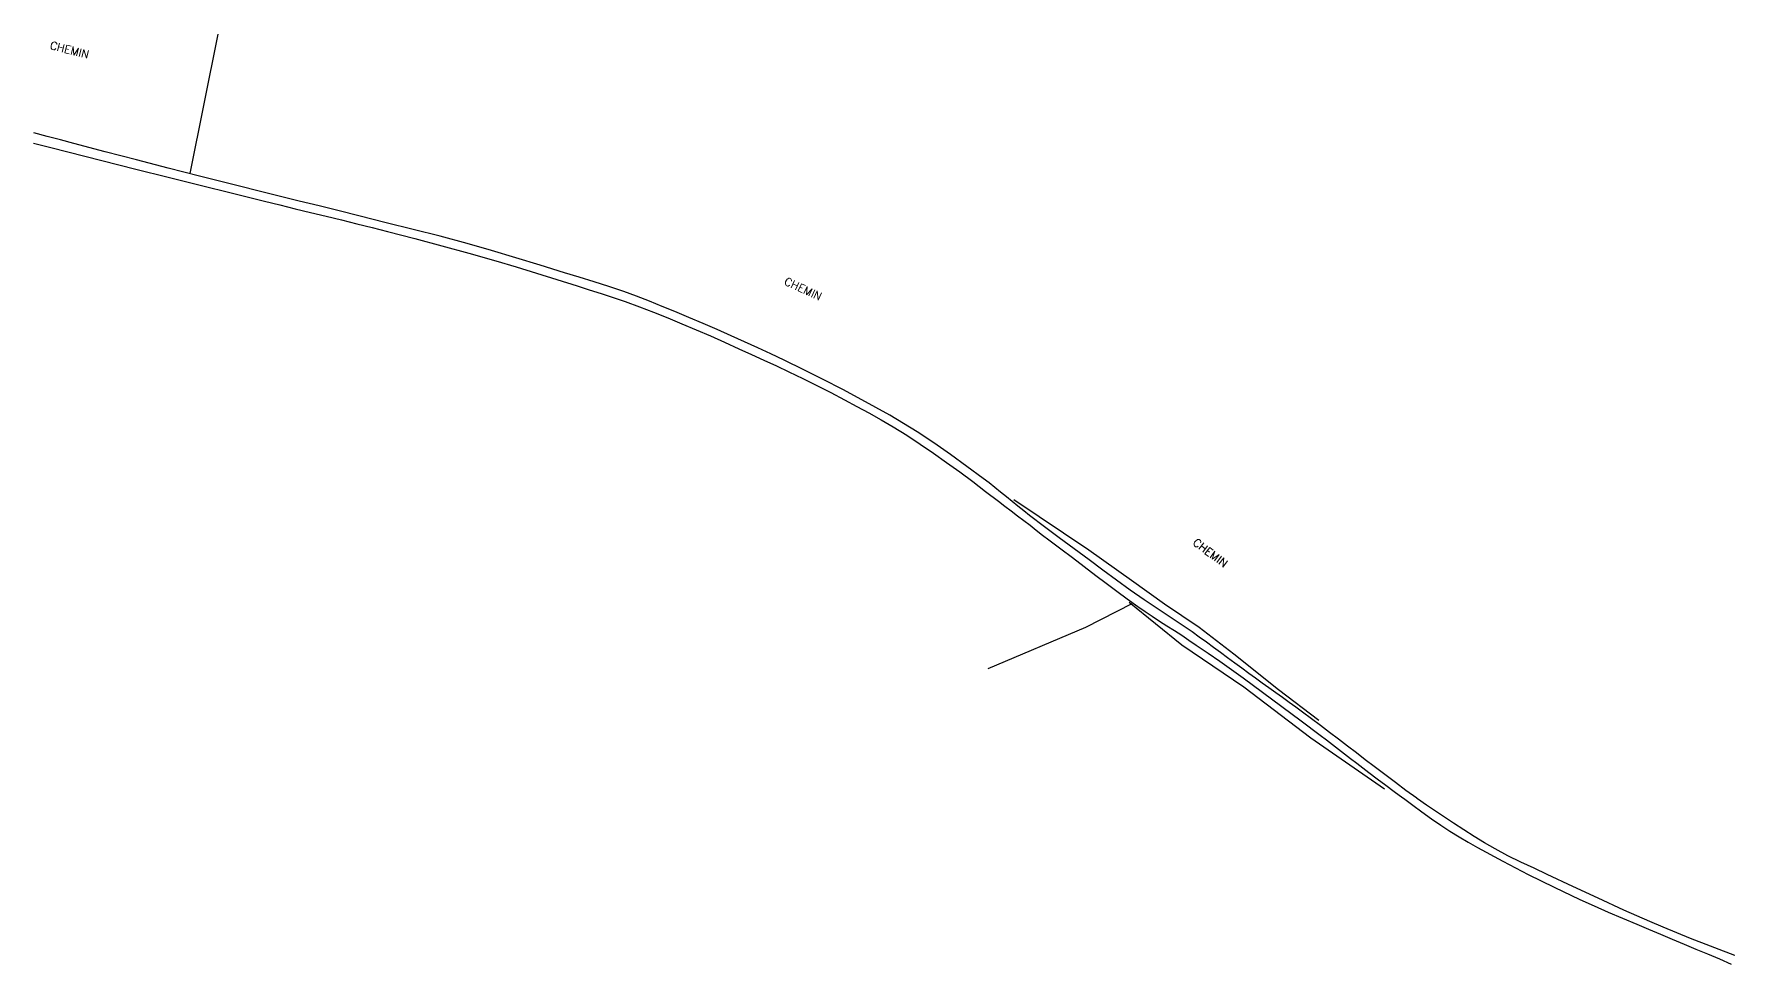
# Model space of a CAD drawing. Header units: millimetres. Extents: x 168000 to 168934, y 138000 to 139000.
# Drawn here: x 168562.2 to 168934.2, y 138634.7 to 138838.2 of the extents above; entities that cross this region are included whole.
import ezdxf

# ---------------------------------------------------------------- set-up
doc = ezdxf.new("R2010")
doc.units = ezdxf.units.MM
for name, color, linetype in [('W0071', 7, 'CONTINUOUS'), ('W0211', 2, 'CONTINUOUS'), ('W0330', 7, 'CONTINUOUS'), ('W0989', 7, 'CONTINUOUS')]:
    doc.layers.add(name, color=color, linetype=linetype)
doc.styles.get("Standard").update_dxf_attribs({"font": 'romans.shx', "width": 0.85})

msp = doc.modelspace()

# ---------------------------------------------------------------- linework, layer by layer
at = {"layer": 'W0071'}
for points in [[(168864.55, 138671), (168862.2, 138672.7), (168859.89, 138674.44), (168857.58, 138676.19), (168855.27, 138677.94), (168853.31, 138679.42), (168851.35, 138680.91), (168849.39, 138682.4), (168847.44, 138683.9), (168845.48, 138685.39), (168843.52, 138686.88), (168841.55, 138688.36), (168839.57, 138689.82), (168838.11, 138690.9), (168836.65, 138691.96), (168835.18, 138693.02), (168833.71, 138694.07), (168832.24, 138695.12), (168830.77, 138696.17), (168829.3, 138697.23), (168827.83, 138698.29), (168826.28, 138699.43), (168824.74, 138700.57), (168823.19, 138701.71), (168821.65, 138702.86), (168820.1, 138704), (168818.55, 138705.14), (168817, 138706.26), (168815.43, 138707.37), (168814.13, 138708.27), (168812.82, 138709.15), (168811.51, 138710.03), (168810.19, 138710.89), (168808.87, 138711.76), (168807.55, 138712.63), (168806.24, 138713.52), (168804.94, 138714.41), (168801.92, 138716.55), (168798.91, 138718.73), (168795.92, 138720.92), (168792.93, 138723.12), (168789.66, 138725.54), (168786.39, 138727.96), (168783.13, 138730.4), (168779.89, 138732.87), (168778.61, 138733.87), (168777.34, 138734.88), (168776.08, 138735.9), (168774.82, 138736.92), (168773.56, 138737.94), (168772.29, 138738.96), (168771.02, 138739.96), (168769.73, 138740.94), (168766.18, 138743.58), (168762.6, 138746.18), (168758.97, 138748.71), (168755.28, 138751.16), (168752.32, 138753), (168749.31, 138754.77), (168746.28, 138756.49), (168743.22, 138758.17), (168739.01, 138760.41), (168734.77, 138762.59), (168730.5, 138764.72), (168726.21, 138766.81), (168723.33, 138768.18), (168720.43, 138769.52), (168717.52, 138770.84), (168714.6, 138772.15), (168711.54, 138773.51), (168708.48, 138774.85), (168705.4, 138776.17), (168702.32, 138777.46), (168699.54, 138778.6), (168696.75, 138779.73), (168693.94, 138780.81), (168691.12, 138781.84), (168687.9, 138782.94), (168684.65, 138783.97), (168681.4, 138784.96), (168678.15, 138785.95), (168672.85, 138787.59), (168667.54, 138789.22), (168662.22, 138790.81), (168656.89, 138792.33), (168650.99, 138793.92), (168645.08, 138795.43), (168639.15, 138796.9), (168633.23, 138798.38), (168628.88, 138799.48), (168624.52, 138800.56), (168620.16, 138801.64), (168615.8, 138802.72), (168611.43, 138803.8), (168607.07, 138804.88), (168602.72, 138805.97), (168598.36, 138807.07), (168591.48, 138808.84), (168584.6, 138810.63), (168577.72, 138812.43), (168570.85, 138814.23), (168567.93, 138815.01), (168565.01, 138815.79), (168562.09, 138816.59)], [(168562.07, 138814.33), (168565.8, 138813.37), (168569.53, 138812.42), (168573.26, 138811.45), (168576.99, 138810.5), (168580.72, 138809.54), (168584.46, 138808.6), (168591.48, 138806.84), (168598.51, 138805.09), (168605.53, 138803.35), (168612.56, 138801.61), (168615.93, 138800.78), (168619.3, 138799.96), (168622.66, 138799.14), (168626.03, 138798.32), (168629.4, 138797.5), (168632.77, 138796.67), (168636.13, 138795.82), (168639.49, 138794.96), (168645.41, 138793.42), (168651.33, 138791.85), (168657.24, 138790.24), (168663.14, 138788.56), (168667.59, 138787.24), (168672.04, 138785.87), (168676.47, 138784.48), (168680.91, 138783.08), (168683.55, 138782.24), (168686.19, 138781.41), (168688.82, 138780.56), (168691.44, 138779.65), (168694.57, 138778.51), (168697.67, 138777.31), (168700.76, 138776.07), (168703.84, 138774.81), (168706.97, 138773.48), (168710.09, 138772.12), (168713.19, 138770.73), (168716.3, 138769.34), (168719.05, 138768.1), (168721.8, 138766.86), (168724.54, 138765.59), (168727.27, 138764.3), (168730.33, 138762.8), (168733.37, 138761.28), (168736.39, 138759.72), (168739.41, 138758.14), (168742.09, 138756.72), (168744.76, 138755.28), (168747.42, 138753.8), (168750.04, 138752.26), (168753.02, 138750.4), (168755.96, 138748.46), (168758.87, 138746.48), (168761.75, 138744.46), (168764.62, 138742.39), (168767.45, 138740.26), (168770.26, 138738.11), (168773.07, 138735.97), (168774.46, 138734.92), (168775.84, 138733.87), (168777.22, 138732.81), (168778.6, 138731.75), (168779.98, 138730.7), (168781.36, 138729.64), (168782.74, 138728.58), (168784.12, 138727.53), (168786.69, 138725.58), (168789.25, 138723.63), (168791.81, 138721.69), (168794.39, 138719.75), (168796.67, 138718.04), (168798.95, 138716.32), (168801.24, 138714.62), (168803.57, 138712.96), (168805.14, 138711.87), (168806.73, 138710.81), (168808.33, 138709.76), (168809.94, 138708.72), (168811.55, 138707.68), (168813.15, 138706.64), (168814.75, 138705.59), (168816.34, 138704.52), (168818.93, 138702.74), (168821.51, 138700.95), (168824.07, 138699.14), (168826.63, 138697.31), (168830.86, 138694.21), (168835.08, 138691.09), (168839.27, 138687.94), (168843.46, 138684.78), (168844.79, 138683.77), (168846.12, 138682.75), (168847.45, 138681.73), (168848.78, 138680.71), (168850.1, 138679.69), (168851.43, 138678.66), (168852.76, 138677.65), (168854.09, 138676.63), (168855.94, 138675.24), (168857.79, 138673.85), (168859.64, 138672.47), (168861.5, 138671.1), (168861.53, 138671.07), (168861.57, 138671.05), (168861.6, 138671.02), (168861.63, 138671)], [(168861.63, 138671), (168863.67, 138669.5), (168865.7, 138668), (168867.76, 138666.52), (168869.84, 138665.09), (168871.81, 138663.81), (168873.81, 138662.56), (168875.83, 138661.36), (168877.87, 138660.19), (168883.38, 138657.2), (168888.95, 138654.32), (168894.58, 138651.54), (168900.24, 138648.85), (168903.33, 138647.45), (168906.44, 138646.11), (168909.57, 138644.8), (168912.69, 138643.48), (168915.27, 138642.38), (168917.85, 138641.29), (168920.43, 138640.2), (168923.01, 138639.11), (168925.6, 138638.02), (168928.18, 138636.93), (168930.76, 138635.84), (168933.31, 138634.74), (168933.31, 138634.74), (168933.31, 138634.74)], [(168934.16, 138636.63), (168934.16, 138636.63), (168934.16, 138636.63), (168934.16, 138636.63), (168924.42, 138640.33), (168924.42, 138640.33), (168924.42, 138640.33), (168921.45, 138641.54), (168918.48, 138642.78), (168915.52, 138644.05), (168909.88, 138646.55), (168904.27, 138649.11), (168898.68, 138651.71), (168893.1, 138654.34), (168890.23, 138655.68), (168887.36, 138657.02), (168884.51, 138658.41), (168881.71, 138659.9), (168879.39, 138661.24), (168877.12, 138662.66), (168874.87, 138664.12), (168872.62, 138665.58), (168870.63, 138666.88), (168868.65, 138668.19), (168866.68, 138669.52), (168864.72, 138670.87), (168864.68, 138670.91), (168864.64, 138670.94), (168864.59, 138670.97), (168864.55, 138671)]]:
    msp.add_lwpolyline(points, dxfattribs=at)
at = {"layer": 'W0211'}
for points in [[(168843.12, 138688.03), (168834.33, 138694.75), (168824.56, 138702.52), (168817, 138708.33), (168809.42, 138713.45), (168802.16, 138718.62), (168792.84, 138725.29), (168776.42, 138736.31)], [(168801.67, 138713.92), (168813.19, 138704.59), (168826.77, 138695.36), (168841.39, 138684.21), (168857.51, 138673.04)]]:
    msp.add_lwpolyline(points, dxfattribs=at)
at = {"layer": 'W0330'}
for points in [[(168602.36, 138838.17), (168596.23, 138807.63)], [(168770.84, 138699.39), (168792.17, 138708.41), (168802.29, 138713.6)]]:
    msp.add_lwpolyline(points, dxfattribs=at)

# ---------------------------------------------------------------- texts
at = {"layer": 'W0989'}
for rotation, p in [(345.6195, (168565.51, 138834.94)), (335.3559, (168726.04, 138783.44)), (323.1624, (168815.41, 138726.59))]:
    msp.add_text('CHEMIN', height=1.75, rotation=rotation, dxfattribs=at).set_placement(p)

doc.saveas('drawing.dxf')
